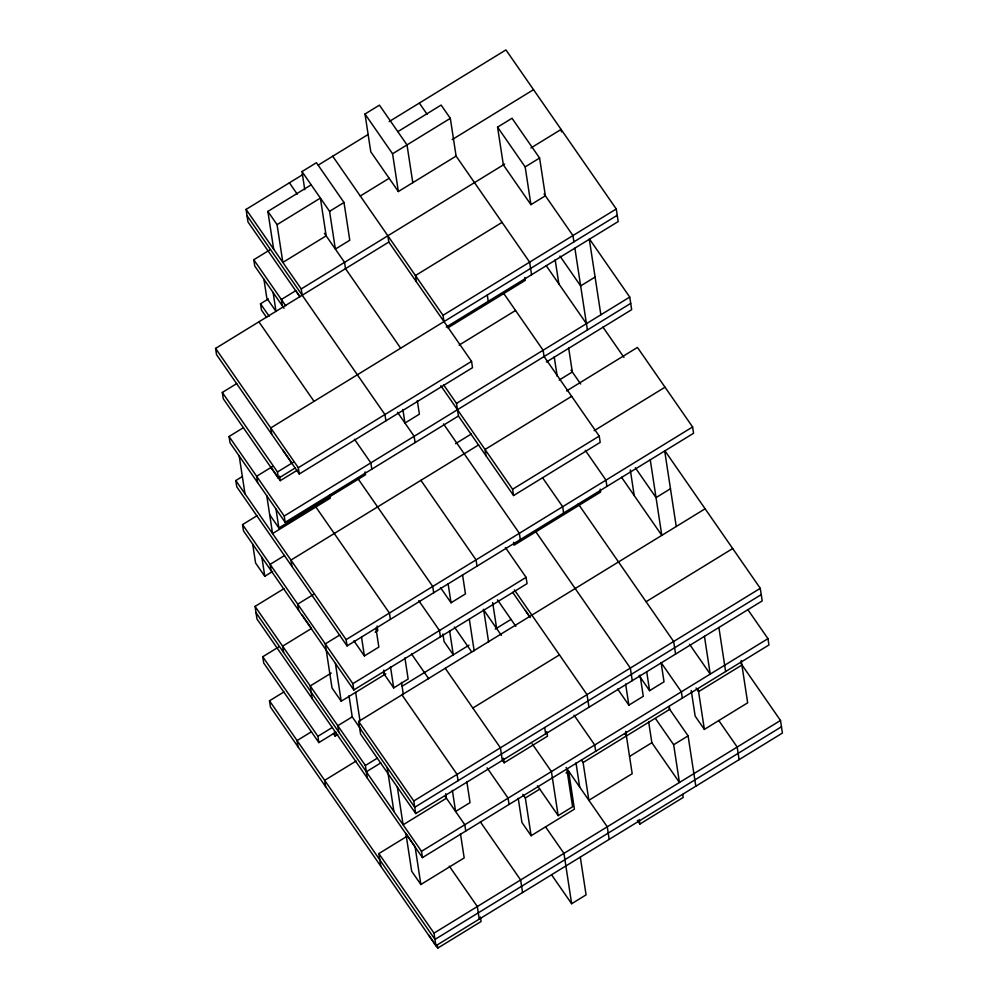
<?xml version="1.0" encoding="UTF-8"?>
<svg xmlns="http://www.w3.org/2000/svg" width="998" height="998" viewBox="0 0 998 998"><rect width="100%" height="100%" fill="white"/><g stroke="black" fill="none" stroke-linecap="round" stroke-linejoin="round"><path stroke-width="1.5" d="M397.815 131.661L441.128 105.077L450.323 118.338L456.098 156.087L398.352 191.541L370.769 151.771L364.994 114.009L379.427 105.152L407.009 144.922L412.785 182.671M301.995 171.569L316.441 162.711L344.011 202.482L349.787 240.244L335.353 249.101L329.577 211.339L301.995 171.569L304.777 189.695M299.662 296.468L248.003 221.98L246.082 209.393L302.519 174.762M318.262 165.094L368.137 134.481M389.145 121.594L505.949 49.9L616.265 208.981L618.186 221.568L446.256 327.094M273.664 249.163L267.876 211.414L311.189 184.83M277.07 224.662L320.383 198.078L326.159 235.84L282.846 262.424L277.07 224.662L267.876 211.414M398.352 191.541L392.576 153.779L450.323 118.338M329.577 211.339L344.011 202.482M284.043 308.295L254.752 266.029L253.779 259.742L269.535 250.074M360.278 196.007L389.158 178.28M452.156 139.62L533.531 89.67M497.578 127.133L512.011 118.263L539.594 158.033L545.37 195.795L530.936 204.652L503.354 164.882L497.578 127.133L525.16 166.903L530.936 204.652M266.653 317.539L261.488 310.079L260.528 303.791L268.4 298.951M302.194 295.233L301.234 288.933L504.664 164.084M530.924 147.966L561.101 129.441L561.487 131.961M388.821 242.065L471.555 361.376L472.516 367.676L299.275 474L216.541 354.689L215.58 348.402L388.821 242.065L387.86 235.778M525.16 166.903L539.594 158.033M295.495 467.812L278.43 478.279L223.278 398.738L222.317 392.451L236.751 383.581M502.056 222.379L415.442 275.548L416.403 281.835M443.574 384.766L456.498 403.417L458.419 416.004L285.178 522.328L230.027 442.788L229.053 436.5L243.5 427.631M443.973 321.606L443.012 315.318L616.265 208.981M617.226 215.281L270.732 427.942L271.693 434.23M447.828 327.88L525.26 280.351L524.811 277.456M566.577 390.929L637.448 347.429L692.6 426.969L693.56 433.257L347.067 645.918L236.763 486.837L235.802 480.549L242.364 476.52M459.105 345.121L515.542 310.478M272.379 466.602L256.636 476.271L257.596 482.558M278.43 478.279L277.469 471.992L293.225 462.324M595.095 277.045L580.649 285.915L559.965 256.087M299.275 474L298.315 467.713L471.555 361.376M271.069 467.413L280.263 480.662L297.329 470.195M505.412 547.528L526.096 577.355L527.056 583.643L353.816 689.98L243.5 530.886L242.539 524.599L256.973 515.741M456.498 403.417L629.738 297.08L589.469 239.009M285.178 522.328L284.218 516.041L630.711 303.38M546.355 362.024L631.672 309.667L629.738 297.08M269.685 514.694L278.879 527.954L365.493 474.786L365.056 471.879M455.525 443.686L471.268 434.018M559.204 380.051L572.328 371.992L568.635 347.828M284.555 555.512L270.121 564.369L271.082 570.656M478.641 444.896L290.954 560.09L291.915 566.377M252.694 544.147L255.588 563.022L264.782 576.283L272.654 571.455M571.654 396.318L485.04 449.474L486.001 455.774M747.839 609.628L767.973 638.658L768.947 644.957L422.453 857.619L256.985 618.997L255.051 606.41L283.931 588.683M313.447 594.471L297.691 604.139L298.651 610.427M594.147 430.699L665.03 387.199M599.237 436.089L600.197 442.376L513.583 495.544L512.61 489.245L599.237 436.089L544.085 356.548L543.124 350.248L503.479 293.075M335.939 732.108L318.873 742.587L263.721 663.046L262.761 656.746L278.504 647.078M339.707 635.052L325.273 643.91L332.01 687.959L341.204 701.22L385.827 673.825M347.067 645.918L346.106 639.631L692.6 426.969M375.148 632.196L377.78 630.586L377.082 626.058M741.102 663.658L780.498 720.469L782.42 733.056L435.926 945.717L270.47 707.095L269.497 700.796L283.943 691.938M331.211 673.064L310.216 685.95L312.137 698.538M353.891 640.791L364.395 655.948L378.841 647.078L375.947 628.204M440.517 587.622L451.021 602.78L465.455 593.91L462.573 575.035M353.816 689.98L352.855 683.68L526.096 577.355M670.469 488.746L656.035 497.603L635.352 467.775M311.513 731.709L297.08 740.566L298.04 746.866M383.369 672.976L393.711 687.896L408.145 679.027L404.914 657.882M318.873 742.587L317.913 736.287L332.359 727.43M348.988 695.718L352.232 716.863L337.786 725.721L338.759 732.008M402.107 686.25L469.035 645.17M495.282 629.052L511.038 619.384M664.843 450.697L760.276 588.321L762.198 600.908L415.704 813.57L360.552 734.029L358.631 721.442L705.124 508.78M333.419 733.617L335.141 736.1L337.773 734.491M356.161 761.012L324.662 780.336L325.622 786.636M367.289 778.078L365.368 765.491L377.182 758.243M366.328 771.778L380.774 762.921M472.827 708.044L559.454 654.875M646.08 601.719L732.694 548.551M415.704 813.57L413.783 800.982L760.276 588.321M761.237 594.608L414.744 807.27L359.592 727.729M502.493 760.376L504.165 762.784L547.478 736.2L546.779 731.671M380.774 866.177L378.853 853.589L406.411 836.673M639.082 675.521L649.598 690.666L664.032 681.809L661.138 662.934M617.65 688.994L628.852 705.149L643.286 696.292L640.055 675.147M422.453 857.619L421.493 851.319L767.973 638.658M566.028 773.001L568.648 771.392L574.424 809.153L531.123 835.725L525.335 797.976L539.781 789.106M625.709 731.422L632.183 773.7L588.87 800.284L583.094 762.534L669.708 709.366L669.246 706.347M741.901 665.055L698.588 691.639L696.08 688.021M420.869 884.502L415.093 846.741L405.899 833.48L411.675 871.242L420.869 884.502L464.182 857.918L460.477 833.754M629.551 756.422L651.856 742.724L648.625 721.579M537.485 785.8L558.169 815.628L572.603 806.771L566.827 769.009M651.856 742.724L679.438 782.494L673.662 744.733L688.096 735.875L669.134 708.53M691.24 690.466L695.169 716.14L704.363 729.401L747.677 702.817L741.202 660.526M435.926 945.717L434.005 933.13L780.498 720.469M781.459 726.769L434.966 939.43L269.497 700.796M428.566 934.839L437.76 948.1L481.073 921.516L480.375 916.987M637.373 820.431L639.88 824.049L683.193 797.464L682.732 794.445M551.819 875.146L571.642 903.726L586.076 894.869L580.3 857.107M544.06 193.899L572.952 235.565L573.912 241.865M602.954 327.107L623.962 357.409M546.156 265.593L586.425 323.664M419.322 103.068L427.082 114.246M455.525 155.264L529.639 262.15L531.56 274.737M571.018 370.108L580.649 383.993M621.542 477.281L661.811 535.365L650.259 459.841M364.994 114.009L392.576 153.779M585.29 450.31L605.973 480.138L606.946 486.425M689.543 644.271L710.227 674.112L704.451 636.35M578.229 503.865L673.65 641.489L675.584 654.064M332.708 156.237L443.012 315.318M718.797 720.544L737.185 747.053L739.106 759.64M542.525 477.68L562.672 506.722L563.633 513.009M661.225 662.784L681.36 691.826L682.32 698.126M440.829 385.715L512.61 489.245M458.419 416.004L513.583 495.544M535.789 531.709L630.337 668.061L632.27 680.648M289.395 182.809L297.267 194.173M324.412 233.32L344.547 262.349L345.508 268.649L400.672 348.19M655.561 718.635L673.662 744.733M443.511 423.925L519.359 533.306L520.32 539.594M624.723 733.53L626.395 735.95M397.516 412.299L414.145 436.288L415.106 442.588M514.369 589.855L587.036 694.645L588.957 707.233M525.472 610.526L529.651 616.552M512.698 592.363L530.212 617.612M246.082 209.393L301.234 288.933M247.042 215.693L384.929 414.544L385.902 420.832M299.974 296.68L295.795 290.655L281.361 299.512L282.322 305.8M420.894 480.337L476.046 559.878L477.007 566.178M497.466 599.823L515.854 626.332M574.05 715.167L594.733 744.995L595.694 751.282M253.779 259.742L285.665 305.725M483.281 609.291L501.383 635.389M581.422 760.114L583.094 762.534M260.528 303.791L269.148 316.216M354.465 439.257L370.832 462.872L371.805 469.172M258.894 321.818L314.046 401.358M566.103 767.462L607.258 826.806L609.179 839.38M357.758 478.341L432.733 586.462L433.693 592.762M454.402 627.018L471.642 651.869M532.159 743.797L551.42 771.579L558.169 815.628M418.786 600.684L439.469 630.511L440.442 636.811M445.245 668.273L500.41 747.814L502.331 760.401M215.58 348.402L298.315 467.713M522.827 794.358L525.335 797.976M545.557 826.868L563.945 853.377L571.642 903.726M282.721 449.873L291.915 463.122M315.879 506.996L389.42 613.046L390.38 619.346M411.488 653.915L428.728 678.765M487.099 767.861L508.107 798.163L509.08 804.45M531.123 835.725L521.929 822.477L518.224 798.313M222.317 392.451L277.469 471.992M229.053 436.5L284.218 516.041M401.945 694.858L457.096 774.398L458.057 780.685M480.362 821.89L520.632 879.962L522.553 892.549M235.802 480.549L346.106 639.631M445.27 796.566L464.794 824.747L465.767 831.035M242.539 524.599L352.855 683.68M302.319 615.192L311.513 628.453L282.634 646.18L283.594 652.467M358.631 721.442L413.783 800.982M352.232 716.863L360.59 728.914M449.3 866.152L477.318 906.546L479.24 919.133M255.051 606.41L365.368 765.491M256.024 612.697L421.493 851.319M262.761 656.746L317.913 736.287M378.853 853.589L434.005 933.13M718.884 627.493L725.633 671.542M664.693 450.984L676.245 526.495M698.126 688.62L704.363 729.401M688.096 735.875L695.806 786.224M630.299 469.908L634.229 495.594M589.307 239.295L600.871 314.807M646.704 671.791L649.598 690.666M574.873 248.153L587.398 329.964M600.197 489.145L600.634 492.051L514.02 545.22L513.571 542.313M625.621 684.004L628.852 705.149M555.15 259.729L558.855 283.894M639.194 819.52L639.88 824.049M554.202 356.698L557.208 376.321M575.971 762.871L579.676 787.035M487.286 295.021L488.247 301.321M544.683 727.53L545.644 733.817M492.675 602.567L496.605 628.253M483.743 610.227L488.596 641.939M503.466 758.255L504.165 762.784M469.31 619.084L474.162 650.808M448.127 583.892L451.021 602.78M417.314 400.585L419.397 414.17L404.951 423.04L402.88 409.442M449.587 630.661L453.292 654.825L444.098 641.577L442.937 634.017M466.815 781.484L470.046 802.629L455.612 811.486L452.368 790.341M445.719 793.697L446.418 798.225L403.105 824.81L397.329 787.048M401.495 682.383L403.342 694.471M437.299 945.081L437.76 948.1M390.48 666.751L393.711 687.896M383.818 670.107L384.517 674.636M387.174 767.499L393.911 811.549M361.513 637.061L364.395 655.948M329.851 495.108L330.313 498.127L272.566 533.581L266.79 495.819M355.637 692.363L360.029 721.055M335.428 663.458L341.204 701.22M273.128 292.551L276.022 311.426L266.828 298.165L263.934 279.29M334.455 731.571L335.141 736.1M279.577 476.133L280.263 480.662M275.984 509.08L278.879 527.954M261.888 557.408L264.782 576.283M239.208 456.049L244.997 493.81"/></g></svg>
